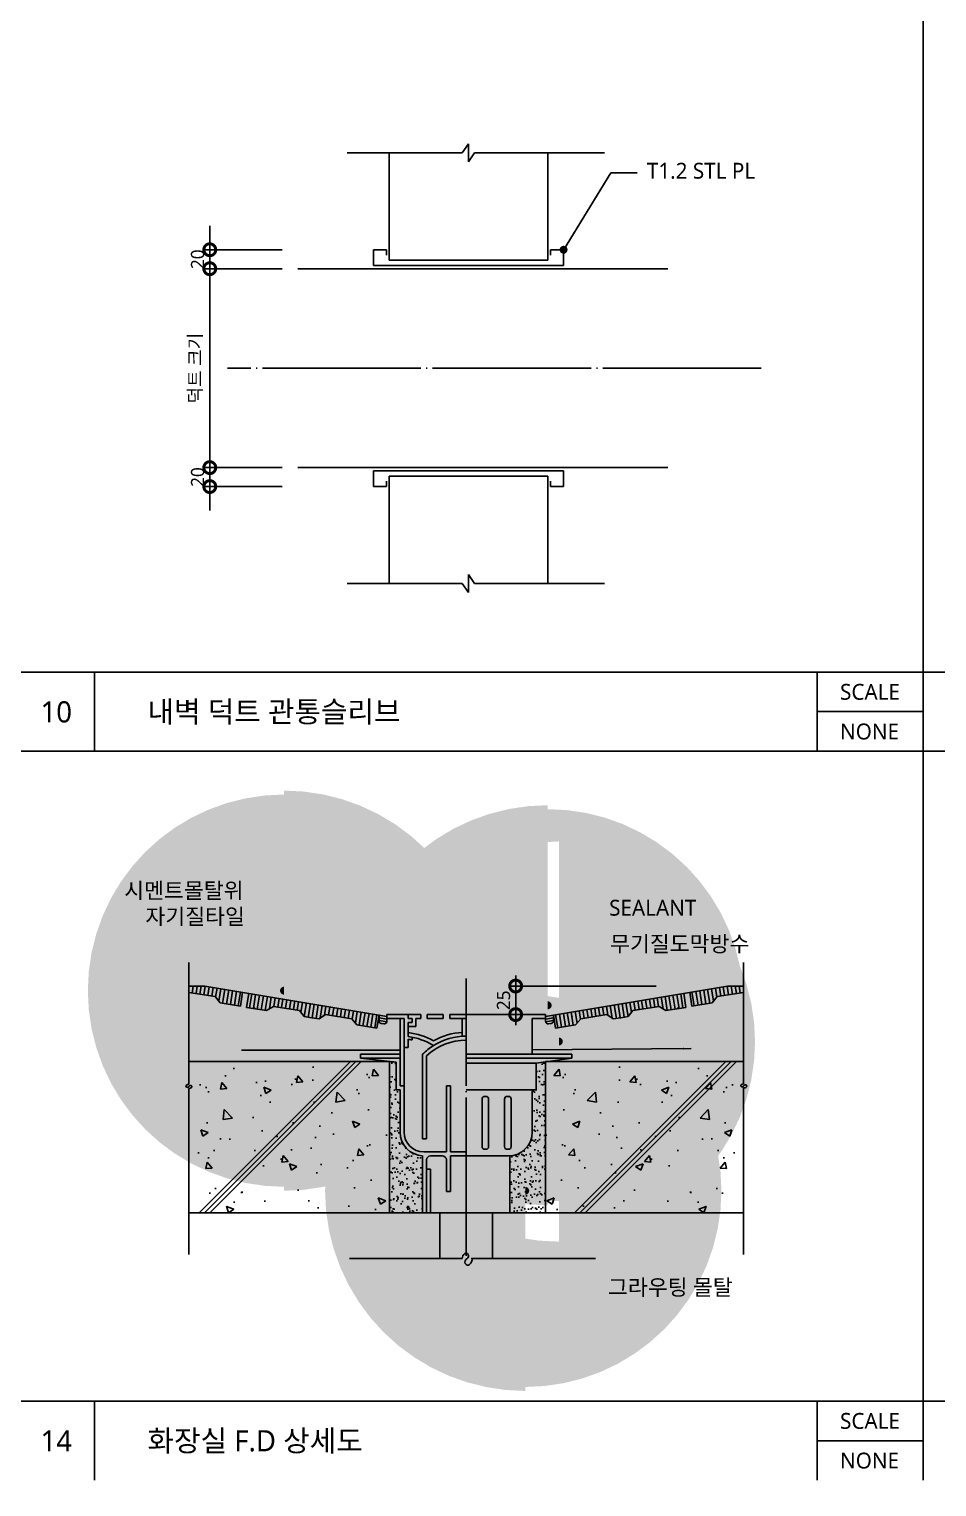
# Model space of a CAD drawing. Header units: millimetres. Extents: x 465 to 41696, y 198 to 5730.
# Drawn here: x 2209 to 3926, y 198 to 2957 of the extents above; entities that cross this region are included whole.
import ezdxf
from ezdxf.enums import TextEntityAlignment as Align

# ---------------------------------------------------------------- set-up
doc = ezdxf.new("R2010")
doc.units = ezdxf.units.MM
doc.header["$LTSCALE"] = 200
for name, pattern in [('CEN', [62, 60, -1, 0, -1]), ('CEN-GAUN', [32.2, 30, -1, 0.2, -1]), ('ST', [2.7, 1.5, -1.2])]:
    doc.linetypes.add(name, pattern=pattern)
doc.layers.get('DEFPOINTS').update_dxf_attribs({"color": 137})
for name, color, linetype in [('2', 2, 'Continuous'), ('3txt', 3, 'Continuous'), ('4ELE', 4, 'Continuous'), ('7', 7, 'Continuous'), ('A-DET', 7, 'Continuous'), ('A-PATT', 5, 'Continuous'), ('cen', 1, 'CEN'), ('DIM', 7, 'Continuous'), ('FIN', 11, 'Continuous'), ('HAT-con', 8, 'Continuous'), ('MDET', 7, 'Continuous'), ('SEC', 4, 'Continuous'), ('SYM-LEAD', 6, 'Continuous'), ('TABLE', 7, 'Continuous'), ('TEXT', 3, 'Continuous'), ('TXT-LINE', 6, 'Continuous'), ('WALL', 3, 'Continuous')]:
    doc.layers.add(name, color=color, linetype=linetype)
doc.styles.add('arial', font='arial.ttf')
doc.styles.add('S1', font='malgun.ttf')
doc.styles.add('스타일1', font='malgun.ttf')
doc.dimstyles.new('CJA$0', dxfattribs={"dimscale": 300, "dimtxt": 2.7, "dimasz": 1, "dimexe": 2, "dimexo": 3, "dimgap": 1, "dimtad": 1, "dimdec": 0, "dimzin": 1, "dimdsep": 46, "dimtxsty": 'arial', "dimblk": 'DOT', "dimcen": 0.09, "dimdle": 1, "dimclrd": 256, "dimclre": 256, "dimclrt": 3, "dimadec": 0, "dimazin": 0, "dimtfac": 1, "dimtdec": 0, "dimtmove": 2, "dimatfit": 3, "dimldrblk": 'DOT', "dimfxl": 1, "dimtolj": 1, "dimtzin": 1, "dimarcsym": 0})
pattern_1 = [(37.5, (-10095.388, -2730), (-0.629934, 19.268238), [0, -15.2, 0, -17, 0, -16.25]), (7.5, (-10095.388, -2730), (17.697767, 28.22146), [0, -8.2, 0, -13.7, 0, -5.25]), (327.5, (-10107.688, -2730), (31.141419, 0.05659), [0, -5, 0, -18, 0, -23.5]), (317.5, (-10107.688, -2730), (30.061266, 8.776756), [0, -2.5, 0, -11.8, 0, -13.5])]

# ---------------------------------------------------------------- blocks, each defined once
blk = doc.blocks.new('_DotSmall')
at = {"color": 0, "linetype": 'ByBlock', "const_width": 0.5}
blk.add_lwpolyline([(-0.0625, 0, 1), (0.0625, 0, 1)], format="xyb", close=True, dxfattribs=at)
blk = doc.blocks.new('*D48')
at = {"layer": 'DEFPOINTS', "color": 0, "transparency": 16777216}
for p in [(3129.2, 1145.6), (3424.9, 1145.6), (3141.2, 1091.6)]:
    blk.add_point(p, dxfattribs=at)
at = {"layer": 'DIM', "color": 7, "lineweight": -2, "transparency": 16777216}
for p, q in [((3129.2, 1071.6), (3129.2, 1165.6)), ((3394.9, 1145.6), (3119.2, 1145.6)), ((3111.2, 1091.6), (3119.2, 1091.6))]:
    blk.add_line(p, q, dxfattribs=at)
at = {"layer": 'DIM', "color": 7, "lineweight": -2, "transparency": 16777216, "xscale": 45, "yscale": 45, "zscale": 45}
for p, rotation in [((3129.2, 1145.6), 90), ((3129.2, 1091.6), 270)]:
    blk.add_blockref('_DotSmall', p, dxfattribs=dict(at, rotation=rotation))
at = {"layer": 'DIM', "color": 3, "transparency": 16777216, "insert": (3106.3, 1118.6), "char_height": 25, "attachment_point": 5, "rotation": 90, "style": '스타일1'}
blk.add_mtext('\\A1;25', dxfattribs=at)
blk = doc.blocks.new('_DOT')
at = {"color": 0, "linetype": 'ByBlock'}
blk.add_line((-0.5, 0), (-1, 0), dxfattribs=at)
at = {"color": 0, "linetype": 'ByBlock', "const_width": 0.5}
blk.add_lwpolyline([(-0.25, 0, 1), (0.25, 0, 1)], format="xyb", close=True, dxfattribs=at)
blk = doc.blocks.new('*D56')
at = {"layer": 'DEFPOINTS', "color": 0, "transparency": 16777216}
for p in [(2717.2, 2126.9), (2550.4, 2091), (2717.2, 2091)]:
    blk.add_point(p, dxfattribs=at)
at = {"layer": 'DIM', "color": 7, "lineweight": -2, "transparency": 16777216}
for p, q in [((2550.4, 2126.9), (2550.4, 2171.9)), ((2687.2, 2126.9), (2540.4, 2126.9)), ((2550.4, 2126.9), (2550.4, 2091)), ((2687.2, 2091), (2540.4, 2091)), ((2550.4, 2091), (2550.4, 2046))]:
    blk.add_line(p, q, dxfattribs=at)
at = {"layer": 'DIM', "color": 7, "lineweight": -2, "transparency": 16777216, "xscale": 45, "yscale": 45, "zscale": 45}
for p, rotation in [((2550.4, 2126.9), 270), ((2550.4, 2091), 90)]:
    blk.add_blockref('_DotSmall', p, dxfattribs=dict(at, rotation=rotation))
at = {"layer": 'DIM', "color": 3, "transparency": 16777216, "insert": (2527.4, 2109), "char_height": 25, "attachment_point": 5, "rotation": 90, "style": '스타일1'}
blk.add_mtext('\\A1;20', dxfattribs=at)
blk = doc.blocks.new('*D57')
at = {"layer": 'DEFPOINTS', "color": 0, "transparency": 16777216}
for p in [(2717.2, 2539.3), (2550.4, 2503.4), (2717.2, 2503.4)]:
    blk.add_point(p, dxfattribs=at)
at = {"layer": 'DIM', "color": 7, "lineweight": -2, "transparency": 16777216}
for p, q in [((2550.4, 2539.3), (2550.4, 2584.3)), ((2687.2, 2539.3), (2540.4, 2539.3)), ((2550.4, 2539.3), (2550.4, 2503.4)), ((2687.2, 2503.4), (2540.4, 2503.4)), ((2550.4, 2503.4), (2550.4, 2458.4))]:
    blk.add_line(p, q, dxfattribs=at)
at = {"layer": 'DIM', "color": 7, "lineweight": -2, "transparency": 16777216, "xscale": 45, "yscale": 45, "zscale": 45}
for p, rotation in [((2550.4, 2539.3), 270), ((2550.4, 2503.4), 90)]:
    blk.add_blockref('_DotSmall', p, dxfattribs=dict(at, rotation=rotation))
at = {"layer": 'DIM', "color": 3, "transparency": 16777216, "insert": (2527.4, 2521.3), "char_height": 25, "attachment_point": 5, "rotation": 90, "style": '스타일1'}
blk.add_mtext('\\A1;20', dxfattribs=at)
blk = doc.blocks.new('*D58')
at = {"layer": 'DEFPOINTS', "color": 0, "transparency": 16777216}
for p in [(2550.4, 2503.4), (2717.2, 2503.4), (2717.2, 2126.9)]:
    blk.add_point(p, dxfattribs=at)
at = {"layer": 'DIM', "color": 7, "lineweight": -2, "transparency": 16777216}
for p, q in [((2550.4, 2106.9), (2550.4, 2523.4)), ((2687.2, 2503.4), (2540.4, 2503.4)), ((2687.2, 2126.9), (2540.4, 2126.9))]:
    blk.add_line(p, q, dxfattribs=at)
at = {"layer": 'DIM', "color": 7, "lineweight": -2, "transparency": 16777216, "xscale": 45, "yscale": 45, "zscale": 45}
for p, rotation in [((2550.4, 2503.4), 90), ((2550.4, 2126.9), 270)]:
    blk.add_blockref('_DotSmall', p, dxfattribs=dict(at, rotation=rotation))
at = {"layer": 'DIM', "color": 3, "transparency": 16777216, "insert": (2524, 2315.2), "char_height": 25, "attachment_point": 5, "rotation": 90, "style": '스타일1'}
blk.add_mtext('\\A1;덕트 크기', dxfattribs=at)

msp = doc.modelspace()

# ---------------------------------------------------------------- hatches: boundary and pattern name
at = {"layer": 'A-PATT'}
h = msp.add_hatch(dxfattribs=at)
h.set_pattern_fill('AR-SAND', color=256, scale=10, style=0)
h.set_pattern_definition([(37.5, (-8445.388, 5726.384), (-0.629934, 19.268238), [0, -15.2, 0, -17, 0, -16.25]), (7.5, (-8445.388, 5726.384), (17.697767, 28.22146), [0, -8.2, 0, -13.7, 0, -5.25]), (327.5, (-8457.688, 5726.384), (31.141419, 0.05659), [0, -5, 0, -18, 0, -23.5]), (317.5, (-8457.688, 5726.384), (30.061266, 8.776756), [0, -2.5, 0, -11.8, 0, -13.5])])
h.paths.add_polyline_path([(3560.6, 1140.8), (3485.6, 1128.9), (3475.9, 1117.2), (3437.8, 1111.2), (3433.7, 1137.1), (3422.2, 1135.2), (3426.5, 1108.5), (3388.3, 1102.5), (3375.5, 1110.6), (3326.1, 1102.8), (3317, 1091.1), (3317, 1091.2), (3303, 1089), (3288.9, 1086.7), (3276.7, 1094.9), (3227.3, 1087.1), (3217.7, 1075.5), (3179.5, 1069.4), (3175.6, 1094.1), (3175.6, 1080.6, -0.414214), (3170.6, 1075.6), (3160.6, 1075.6), (3160.6, 1025), (3560.6, 1028)])
h.paths.add_polyline_path([(3560.6, 1028), (3160.6, 1025), (3160.6, 1016.6), (3235.6, 1016.6), (3235.6, 1009.1), (3193.3, 1003), (3560.6, 1003)])
h.paths.add_polyline_path([(2910.6, 1084.1), (2885.6, 1084.1), (2885.6, 1088.2), (2866.5, 1091.4), (2862.6, 1066.6), (2828.5, 1072), (2818.9, 1083.7), (2769.5, 1091.5), (2757.3, 1083.3), (2743.2, 1085.5), (2729.2, 1087.8), (2720.1, 1099.3), (2670.7, 1107.1), (2658, 1099), (2619.8, 1105.1), (2624, 1131.8), (2612.6, 1133.7), (2608.5, 1107.8), (2570.3, 1113.8), (2560.7, 1125.5), (2510.6, 1133.4), (2510.6, 1024.1), (2910.6, 1024.1)])
h.paths.add_polyline_path([(2870.6, 1079.7), (2870.6, 1080.5), (2885.5, 1078, -0.410234), (2879.8, 1073.9), (2874.8, 1074.8, -0.366629)], flags=16)
h.paths.add_polyline_path([(2835.6, 1016.6), (2910.6, 1016.6), (2910.6, 1024.1), (2510.6, 1024.1), (2510.6, 1003), (2890.6, 1003), (2835.6, 1009.1)])
h = msp.add_hatch(dxfattribs=at)
h.set_pattern_fill('AR-CONC', color=256, scale=20, style=0)
h.set_pattern_definition([(130, (-18502.21, 21308.21), (-143.45204, -12.55043), [15, -165]), (185, (-18502.21, 21308.21), (27.7503, 150.4384), [12, -132]), (79.5486, (-18514.16, 21307.16), (-115.7019, 137.8879), [12.74804, -140.2284]), (133.8158, (-18502.2, 21348.21), (-213.4482, -33.1038), [22.5, -247.5]), (83.3644, (-18520, 21345.45), (-186.9325, 194.8236), [19.122, -210.3426]), (188.8158, (-18502.2, 21348.2), (-186.9324, 194.8237), [18, -198]), (159, (-18522.21, 21338.21), (-119.3814, -80.5238), [15, -165]), (214, (-18522.21, 21338.21), (-48.6631, 145.03), [12, -132]), (108.5486, (-18532.16, 21331.5), (-168.0445, 64.5061), [12.74804, -140.2284]), (142.5, (-18502.21, 21308.21), (-2.43197, 66.57877), [0, -130.4, 0, -134, 0, -132.5]), (172.5, (-18502.21, 21308.21), (-52.6139, 78.88234), [0, -76.4, 0, -127.4, 0, -50.5]), (212.5, (-18457.61, 21308.21), (-106.76449, -4.51097), [0, -50, 0, -156, 0, -207]), (222.5, (-18437.61, 21308.21), (-116.63723, 20.021), [0, -65, 0, -103.6, 0, -147])])
h.paths.add_polyline_path([(2885.8, 1003), (2885.8, 716.6), (2510.6, 716.6), (2510.6, 1003)])
h = msp.add_hatch(dxfattribs=at)
h.set_pattern_fill('AR-SAND', color=256, scale=10, style=0)
h.set_pattern_definition(pattern_1)
h.paths.add_polyline_path([(2953.1, 824.2, -0.398025), (2910.6, 869.1), (2910.6, 949.1), (2903.1, 949.1), (2903.1, 1001.6), (2890.6, 1003), (2890.6, 716.6), (2953.1, 716.6)])
h = msp.add_hatch(dxfattribs=at)
h.set_pattern_fill('AR-SAND', color=256, scale=10, style=0)
h.set_pattern_definition(pattern_1)
h.paths.add_polyline_path([(3185.5, 1001.9), (3168.1, 999.4), (3168.1, 949.1), (3160.6, 949.1), (3160.6, 869.1, -0.398025), (3118.1, 824.2), (3118.1, 716.6), (3185.5, 716.6)])
h = msp.add_hatch(dxfattribs=at)
h.set_pattern_fill('AR-CONC', color=256, scale=20, style=0)
h.set_pattern_definition([(50, (24573.44, 21308.21), (143.45204, -12.55043), [15, -165]), (355, (24573.44, 21308.21), (-27.7503, 150.4384), [12, -132]), (100.4514, (24585.4, 21307.16), (115.7019, 137.8879), [12.74804, -140.2284]), (46.1842, (24573.44, 21348.21), (213.4482, -33.1038), [22.5, -247.5]), (96.6356, (24591.23, 21345.45), (186.9325, 194.8236), [19.122, -210.3426]), (351.1842, (24573.44, 21348.2), (186.9324, 194.8237), [18, -198]), (21, (24593.44, 21338.21), (119.3814, -80.5238), [15, -165]), (326, (24593.44, 21338.21), (48.6631, 145.03), [12, -132]), (71.4514, (24603.39, 21331.5), (168.0445, 64.5061), [12.74804, -140.2284]), (37.5, (24573.444, 21308.21), (2.43197, 66.57877), [0, -130.4, 0, -134, 0, -132.5]), (7.5, (24573.444, 21308.21), (52.6139, 78.88234), [0, -76.4, 0, -127.4, 0, -50.5]), (327.5, (24528.844, 21308.21), (106.76449, -4.51097), [0, -50, 0, -156, 0, -207]), (317.5, (24508.84, 21308.21), (116.63723, 20.021), [0, -65, 0, -103.6, 0, -147])])
h.paths.add_polyline_path([(3185.5, 1003), (3185.5, 716.6), (3560.6, 716.6), (3560.6, 1003)])

# ---------------------------------------------------------------- linework, layer by layer
at = {"layer": '2'}
for p, q in [((2890.6, 1003), (2510.6, 1003)), ((2890.6, 716.6), (2890.6, 1003)), ((3185.5, 716.6), (3185.5, 1003)), ((3560.6, 1003), (3185.5, 1003)), ((2510.6, 716.6), (3560.6, 716.6))]:
    msp.add_line(p, q, dxfattribs=at)
at = {"layer": '3txt'}
for p, q in [((2870.6, 1079.7), (2870.6, 1090.7)), ((3200.6, 1079.7), (3200.6, 1090.7)), ((2874.8, 1074.8), (2879.8, 1073.9)), ((3196.4, 1074.8), (3191.4, 1073.9))]:
    msp.add_line(p, q, dxfattribs=at)
for centre, start, end in [((2875.6, 1079.7), 180, 260.5377), ((2880.6, 1078.9), 260.5377, 0), ((3190.6, 1078.9), 180, 279.4623), ((3195.6, 1079.7), 279.4623, 0)]:
    msp.add_arc(centre, 5, start, end, dxfattribs=at)
at = {"layer": '4ELE'}
for p, q in [((3035.6, 1091.6), (3185.6, 1091.6)), ((3160.6, 1016.6), (3160.6, 1084.1)), ((3185.6, 1084.1), (3160.6, 1084.1)), ((3185.6, 1078.9), (3185.6, 1091.6)), ((3035.6, 1016.6), (3235.6, 1016.6)), ((3035.6, 1009.1), (3235.6, 1009.1)), ((3168.1, 999.4), (3035.6, 999.4)), ((3168.1, 999.4), (3235.6, 1009.1)), ((3168.1, 949.1), (3168.1, 999.4)), ((3235.6, 1009.1), (3235.6, 1016.6)), ((3035.6, 949.1), (3168.1, 949.1)), ((3160.6, 869.1), (3160.6, 949.1)), ((3065.6, 841.6), (3065.6, 931.6)), ((3070.6, 936.6), (3073.1, 936.6)), ((3078.1, 841.6), (3078.1, 931.6)), ((3108.1, 841.6), (3108.1, 931.6)), ((3113.1, 936.6), (3115.6, 936.6)), ((3120.6, 841.6), (3120.6, 931.6)), ((3070.6, 836.6), (3073.1, 836.6)), ((3113.1, 836.6), (3115.6, 836.6)), ((3035.6, 824.1), (3115.6, 824.1)), ((3118.1, 716.6), (3118.1, 824.1)), ((3085.6, 629.7), (3085.6, 716.6))]:
    msp.add_line(p, q, dxfattribs=at)
for centre, radius, start, end in [((3070.6, 931.6), 5, 90, 180), ((3073.1, 931.6), 5, 0, 90), ((3113.1, 931.6), 5, 90, 180), ((3115.6, 931.6), 5, 0, 90), ((3115.6, 869.1), 45, 270, 0), ((3070.6, 841.6), 5, 180, 270), ((3073.1, 841.6), 5, 270, 0), ((3113.1, 841.6), 5, 180, 270), ((3115.6, 841.6), 5, 270, 0)]:
    msp.add_arc(centre, radius, start, end, dxfattribs=at)
at = {"layer": '7'}
for p, q in [((2540.9, 1145.6), (2510.6, 1145.6)), ((2510.6, 1133.4), (2560.7, 1125.5)), ((2540.9, 1145.6), (2885.6, 1088.2)), ((2612.6, 1133.7), (2608.5, 1107.8)), ((2624, 1131.8), (2619.8, 1105.1)), ((3530.3, 1145.6), (3185.6, 1088.2)), ((3447.2, 1131.8), (3451.5, 1105.1)), ((3458.7, 1133.7), (3462.8, 1107.8)), ((3560.6, 1133.4), (3510.6, 1125.5)), ((3530.3, 1145.6), (3560.6, 1145.6)), ((2560.7, 1125.5), (2570.3, 1113.8)), ((2570.3, 1113.8), (2608.5, 1107.8)), ((2658, 1099), (2619.8, 1105.1)), ((2670.7, 1107.1), (2658, 1099)), ((2720.1, 1099.3), (2670.7, 1107.1)), ((3351.1, 1099.3), (3400.5, 1107.1)), ((3400.5, 1107.1), (3413.3, 1099)), ((3413.3, 1099), (3451.5, 1105.1)), ((3500.9, 1113.8), (3462.8, 1107.8)), ((3510.6, 1125.5), (3500.9, 1113.8)), ((2720.1, 1099.3), (2729.2, 1087.8)), ((2743.2, 1085.5), (2729.2, 1087.8)), ((2743.2, 1085.5), (2757.3, 1083.3)), ((2769.5, 1091.5), (2757.3, 1083.3)), ((2769.5, 1091.5), (2818.9, 1083.7)), ((2818.9, 1083.7), (2828.5, 1072)), ((2870.6, 1090.7), (2866.7, 1066)), ((2885.6, 1078.9), (2885.6, 1091.6)), ((2885.6, 1091.6), (2949.5, 1091.6)), ((2885.6, 1084.1), (2918.1, 1084.1)), ((2910.6, 956.6), (2910.6, 1084.1)), ((2918.1, 869.1), (2918.1, 1084.1)), ((2925.6, 1084.1), (2925.6, 1091.6)), ((2925.6, 1084.1), (2933.1, 1084.1)), ((2925.6, 1050), (2925.6, 1076.6)), ((2925.6, 1076.6), (2933.1, 1076.6)), ((2933.1, 1076.6), (2933.1, 1084.1)), ((2940.6, 1069.1), (2940.6, 1084.1)), ((2940.6, 1084.1), (2949.5, 1084.1)), ((2949.5, 1091.6), (2949.5, 1084.1)), ((2962, 1091.6), (2962, 1084.1)), ((2962, 1091.6), (2992, 1091.6)), ((2962, 1084.1), (2992, 1084.1)), ((2992, 1091.6), (2992, 1084.1)), ((3004.5, 1091.6), (3035.6, 1091.6)), ((3004.5, 1091.6), (3004.5, 1084.1)), ((3004.5, 1084.1), (3035.6, 1084.1)), ((3028.1, 1058.6), (3028.1, 1084.1)), ((3200.6, 1090.7), (3204.5, 1066)), ((3252.3, 1083.7), (3242.7, 1072)), ((3301.7, 1091.5), (3252.3, 1083.7)), ((3301.7, 1091.5), (3313.9, 1083.3)), ((3328, 1085.5), (3313.9, 1083.3)), ((3328, 1085.5), (3342.1, 1087.8)), ((3351.1, 1099.3), (3342.1, 1087.8)), ((2828.5, 1072), (2866.7, 1066)), ((2925.6, 1069.1), (2940.6, 1069.1)), ((2933.1, 1043.7), (2933.1, 1048.8)), ((3242.7, 1072), (3204.5, 1066)), ((2918.1, 1029.1), (2925.6, 1029.1)), ((2925.6, 1029.1), (2925.6, 1044.9)), ((2835.6, 1016.6), (2910.6, 1016.6)), ((2835.6, 1009.1), (2835.6, 1016.6)), ((2835.6, 1009.1), (2910.6, 1009.1)), ((2835.6, 1009.1), (2903.1, 1001.6)), ((2903.1, 949.1), (2903.1, 1001.6)), ((2953.1, 856.6), (2953.1, 1016.6)), ((2960.6, 856.6), (2960.6, 1013.4)), ((2903.1, 949.1), (2910.6, 949.1)), ((2910.6, 956.6), (2918.1, 956.6)), ((2910.6, 869.1), (2910.6, 949.1)), ((2998.1, 956.6), (3005.6, 956.6)), ((2998.1, 831.6), (2998.1, 956.6)), ((3005.6, 831.6), (3005.6, 956.6)), ((2953.1, 856.6), (2960.6, 856.6)), ((2955.6, 831.6), (2998.1, 831.6)), ((3005.6, 831.6), (3035.6, 831.6)), ((2953.1, 716.6), (2953.1, 824.2)), ((2960.6, 799.1), (2960.6, 816.6)), ((2968.1, 824.1), (2990.6, 824.1)), ((2998.1, 756.6), (2998.1, 816.6)), ((3005.6, 824.1), (3035.6, 824.1)), ((3005.6, 756.6), (3005.6, 824.1)), ((2960.6, 799.1), (2968.1, 799.1)), ((2960.6, 716.6), (2960.6, 799.1)), ((2968.1, 716.6), (2968.1, 799.1)), ((2998.1, 756.6), (3005.6, 756.6)), ((2985.6, 629.7), (2985.6, 716.6))]:
    msp.add_line(p, q, dxfattribs=at)
for centre, radius, start, end in [((2911.9, 934), 124.2, 60.131, 83.6561), ((2911.9, 934), 116.7, 57.9931, 83.2466), ((3035.6, 934), 124.2, 93.4615, 119.869), ((3035.6, 934), 116.7, 90, 122.0069), ((2911.9, 934), 111.7, 79.0476, 82.9428), ((3035.6, 934), 116.7, 122.0069, 134.9779), ((3035.6, 934), 109.2, 90, 133.3696), ((2955.6, 869.1), 45, 180, 266.8153), ((2955.6, 869.1), 37.5, 180, 270), ((2968.1, 816.6), 7.5, 90, 180), ((2990.6, 816.6), 7.5, 0, 90)]:
    msp.add_arc(centre, radius, start, end, dxfattribs=at)
at = {"layer": 'A-DET', "color": 6}
for p, q in [((2510.6, 959.6), (2510.6, 1190.1)), ((3560.6, 960.7), (3560.6, 1190.1)), ((2510.6, 637.5), (2510.6, 951.4)), ((3560.6, 637.5), (3560.6, 952.8)), ((3027.9, 629.7), (2814.8, 629.7)), ((3280.5, 629.7), (3045.4, 629.7))]:
    msp.add_line(p, q, dxfattribs=at)
at = {"layer": 'A-DET'}
msp.add_line((3028.1, 1050.5), (3028.1, 1058), dxfattribs=at)
at = {"layer": 'A-DET', "color": 6, "linetype": 'ST'}
for p, q in [((2910.6, 1024.1), (2510.6, 1024.1)), ((3161.1, 1025), (3561.1, 1028))]:
    msp.add_line(p, q, dxfattribs=at)
at = {"layer": 'A-DET', "color": 6}
for points in [[(2510.6, 959.6, 0.16371), (2506, 957.6, 0.363972), (2505.6, 955.1, 0.609053), (2510.7, 955.5, -0.522938), (2516, 956.7, -0.423034), (2516, 953.7, -0.200279), (2510.6, 951.4)], [(3560.6, 960.7, 0.168845), (3555.8, 958.6, 0.363972), (3555.5, 956.1, 0.609053), (3560.5, 956.6, -0.522938), (3565.8, 957.7, -0.423034), (3565.9, 954.7, -0.200279), (3560.5, 952.5)], [(3027.9, 629.7, -0.214194), (3033.1, 639.2, -0.437608), (3039, 638.1, -0.433425), (3036.8, 629.4, 0.393523), (3033.8, 620.2, 0.489796), (3041.9, 618.3, 0.27252), (3046.5, 630.5)]]:
    msp.add_lwpolyline(points, format="xyb", dxfattribs=at)
msp.add_point((3447.3, 1027.1), dxfattribs=at)
at = {"layer": 'A-PATT'}
for p, q in [((2519.1, 1145.6), (2517, 1132.4)), ((2526.7, 1145.6), (2524.4, 1131.2)), ((2534.3, 1145.6), (2531.8, 1130)), ((2541.9, 1145.5), (2539.2, 1128.9)), ((2549.3, 1144.2), (2546.6, 1127.7)), ((2556.7, 1143), (2554.1, 1126.5)), ((2564.1, 1141.8), (2561.3, 1124.6)), ((2571.5, 1140.5), (2567.7, 1116.9)), ((2578.9, 1139.3), (2574.7, 1113.1)), ((2586.3, 1138.1), (2582.1, 1111.9)), ((2593.7, 1136.8), (2589.5, 1110.8)), ((2601.1, 1135.6), (2596.9, 1109.6)), ((2608.5, 1134.4), (2604.3, 1108.4)), ((3462.8, 1134.4), (3466.9, 1108.4)), ((3470.2, 1135.6), (3474.3, 1109.6)), ((3477.6, 1136.8), (3481.7, 1110.8)), ((3485, 1138.1), (3489.1, 1111.9)), ((3492.4, 1139.3), (3496.5, 1113.1)), ((3499.8, 1140.5), (3503.5, 1116.9)), ((3507.2, 1141.8), (3509.9, 1124.6)), ((3514.6, 1143), (3517.2, 1126.5)), ((3522, 1144.2), (3524.6, 1127.7)), ((3529.4, 1145.5), (3532, 1128.9)), ((3536.9, 1145.6), (3539.4, 1130)), ((3544.5, 1145.6), (3546.8, 1131.2)), ((3552.1, 1145.6), (3554.2, 1132.4)), ((2629.7, 1130.8), (2625.5, 1104.2)), ((2637.1, 1129.6), (2632.9, 1103)), ((2644.5, 1128.4), (2640.3, 1101.8)), ((2651.9, 1127.1), (2647.7, 1100.7)), ((2659.3, 1125.9), (2655.2, 1099.5)), ((2666.7, 1124.7), (2663.2, 1102.4)), ((2674.1, 1123.4), (2671.5, 1107)), ((2681.5, 1122.2), (2678.9, 1105.8)), ((2688.9, 1121), (2686.4, 1104.7)), ((2696.3, 1119.7), (2693.8, 1103.5)), ((2703.7, 1118.5), (2701.2, 1102.3)), ((2711.1, 1117.3), (2708.6, 1101.1)), ((2718.5, 1116), (2716, 1100)), ((2725.9, 1114.8), (2722.9, 1095.8)), ((2733.3, 1113.6), (2729.2, 1087.8)), ((2740.7, 1112.3), (2736.6, 1086.6)), ((2748.1, 1111.1), (2744, 1085.4)), ((2755.5, 1109.9), (2751.5, 1084.2)), ((2762.9, 1108.6), (2759.1, 1084.5)), ((2770.3, 1107.4), (2767.6, 1090.2)), ((2777.7, 1106.2), (2775.2, 1090.6)), ((2785.1, 1104.9), (2782.7, 1089.4)), ((2792.5, 1103.7), (2790.1, 1088.2)), ((3278.7, 1103.7), (3281.2, 1088.2)), ((3286.1, 1104.9), (3288.6, 1089.4)), ((3293.5, 1106.2), (3296, 1090.6)), ((3300.9, 1107.4), (3303.6, 1090.2)), ((3308.3, 1108.6), (3312.1, 1084.5)), ((3315.7, 1109.9), (3319.8, 1084.2)), ((3323.1, 1111.1), (3327.2, 1085.4)), ((3330.5, 1112.3), (3334.6, 1086.6)), ((3337.9, 1113.6), (3342, 1087.8)), ((3345.3, 1114.8), (3348.3, 1095.8)), ((3352.7, 1116), (3355.3, 1100)), ((3360.1, 1117.3), (3362.7, 1101.1)), ((3367.5, 1118.5), (3370.1, 1102.3)), ((3374.9, 1119.7), (3377.5, 1103.5)), ((3382.3, 1121), (3384.9, 1104.7)), ((3389.7, 1122.2), (3392.3, 1105.8)), ((3397.1, 1123.4), (3399.7, 1107)), ((3404.5, 1124.7), (3408, 1102.4)), ((3411.9, 1125.9), (3416.1, 1099.5)), ((3419.3, 1127.1), (3423.5, 1100.7)), ((3426.7, 1128.4), (3430.9, 1101.8)), ((3434.1, 1129.6), (3438.3, 1103)), ((3441.5, 1130.8), (3445.7, 1104.2)), ((2799.9, 1102.5), (2797.5, 1087.1)), ((2807.3, 1101.2), (2804.9, 1085.9)), ((2814.7, 1100), (2812.3, 1084.7)), ((2822.1, 1098.8), (2819.6, 1082.8)), ((2829.5, 1097.5), (2826, 1075.1)), ((2836.9, 1096), (2832.9, 1071.3)), ((2844.3, 1095.1), (2840.3, 1070.2)), ((2851.7, 1093.7), (2847.8, 1069)), ((2859.1, 1092.6), (2855.2, 1067.8)), ((2866.5, 1091.4), (2862.6, 1066.6)), ((2870.6, 1090.5), (2885.6, 1088)), ((2870.6, 1085.5), (2885.6, 1083)), ((2870.6, 1080.5), (2885.6, 1078)), ((3200.6, 1090.5), (3185.6, 1088)), ((3200.6, 1085.5), (3185.6, 1083)), ((3200.6, 1080.5), (3185.6, 1078)), ((3204.7, 1091.4), (3208.7, 1066.6)), ((3212.1, 1092.6), (3216.1, 1067.8)), ((3219.6, 1093.7), (3223.5, 1069)), ((3226.9, 1095.1), (3230.9, 1070.2)), ((3234.4, 1096), (3238.3, 1071.3)), ((3241.7, 1097.5), (3245.3, 1075.1)), ((3249.1, 1098.8), (3251.7, 1082.8)), ((3256.5, 1100), (3259, 1084.7)), ((3263.9, 1101.2), (3266.4, 1085.9)), ((3271.3, 1102.5), (3273.8, 1087.1))]:
    msp.add_line(p, q, dxfattribs=at)
for p in [(2634.8, 1103.8), (3436.4, 1103.8), (3236, 1088.1)]:
    msp.add_point(p, dxfattribs=at)
at = {"layer": 'cen', "linetype": 'CEN-GAUN', "ltscale": 0.05}
for p, q in [((3594, 2315.2), (2584.1, 2315.2)), ((3035.6, 634.8), (3035.6, 1159.8))]:
    msp.add_line(p, q, dxfattribs=at)
at = {"layer": 'FIN', "color": 6, "linetype": 'Continuous'}
for p, q in [((3039.9, 2739.9), (3028.1, 2722.6)), ((3039.9, 2739.9), (3039.9, 2705.4)), ((3028.1, 2722.6), (2810.2, 2722.6)), ((3051.6, 2722.6), (3039.9, 2705.4)), ((3297.5, 2722.6), (3051.6, 2722.6)), ((3028.1, 1907.7), (2810.2, 1907.7)), ((3039.9, 1890.5), (3028.1, 1907.7)), ((3051.6, 1907.7), (3039.9, 1924.9)), ((3039.9, 1890.5), (3039.9, 1924.9)), ((3297.5, 1907.7), (3051.6, 1907.7))]:
    msp.add_line(p, q, dxfattribs=at)
at = {"layer": 'HAT-con'}
for p, q in [((2530.5, 716.6), (2816.9, 1003)), ((2540.5, 716.6), (2826.9, 1003)), ((2550.5, 716.6), (2836.9, 1003)), ((3240.7, 716.6), (3527.1, 1003)), ((3250.7, 716.6), (3537.1, 1003)), ((3260.7, 716.6), (3547.1, 1003))]:
    msp.add_line(p, q, dxfattribs=at)
at = {"layer": 'MDET', "color": 7, "linetype": 'Continuous'}
for p, q in [((2859.9, 2539.3), (2859.9, 2509.3)), ((2884.9, 2539.3), (2859.9, 2539.3)), ((2884.9, 2539.3), (2884.9, 2529.3)), ((3194.9, 2539.3), (3194.9, 2529.3)), ((3194.9, 2539.3), (3219.9, 2539.3)), ((3219.9, 2539.3), (3219.9, 2509.3)), ((3417.4, 2503.4), (2717.2, 2503.4)), ((3219.9, 2509.3), (2859.9, 2509.3)), ((3417.4, 2126.9), (2717.2, 2126.9)), ((2859.9, 2091), (2859.9, 2121)), ((3219.9, 2121), (2859.9, 2121)), ((2884.9, 2091), (2884.9, 2101)), ((3194.9, 2091), (3194.9, 2101)), ((3219.9, 2091), (3219.9, 2121)), ((2884.9, 2091), (2859.9, 2091)), ((3194.9, 2091), (3219.9, 2091))]:
    msp.add_line(p, q, dxfattribs=at)
at = {"layer": 'SEC', "color": 3}
for p, q in [((3189.9, 2519.3), (2889.9, 2519.3)), ((3189.9, 2111), (2889.9, 2111))]:
    msp.add_line(p, q, dxfattribs=at)
at = {"layer": 'SYM-LEAD', "color": 6}
for p, q in [((3219.6, 2538.8), (3309, 2684.7)), ((3309, 2684.7), (3359.1, 2684.7))]:
    msp.add_line(p, q, dxfattribs=at)
at = {"layer": 'SYM-LEAD', "color": 6, "const_width": 7.5}
msp.add_lwpolyline([(3223.6, 2539.3, -1), (3216.1, 2539.3, -1)], format="xyb", close=True, dxfattribs=at)
at = {"layer": 'TABLE', "color": 3}
for p, q in [((3900, 5730), (3900, 210)), ((465, 1590), (7335, 1590))]:
    msp.add_line(p, q, dxfattribs=at)
at = {"layer": 'TABLE', "color": 4}
for p, q in [((465, 1740), (7335, 1740)), ((2332.5, 1740), (2332.5, 1590)), ((3700, 1740), (3700, 1590)), ((3700, 1665), (3900, 1665)), ((465, 360), (7335, 360)), ((2332.5, 360), (2332.5, 210)), ((3700, 360), (3700, 210)), ((3700, 285), (3900, 285))]:
    msp.add_line(p, q, dxfattribs=at)
at = {"layer": 'TXT-LINE'}
for points in [[(2690.9, 1140.6, 750, 750, -1), (2690.9, 1133.1, 7.5, 7.5, -1), (2690.9, 1140.6, 0, 0, 0), (2690.9, 1325.7, 0, 0, 0), (2641.1, 1325.7, 0, 0, 0)], [(3189.8, 1112.9, 750, 750, 1), (3189.8, 1105.4, 7.5, 7.5, 1), (3189.8, 1112.9, 0, 0, 0), (3222.8, 1294.5, 0, 0, 0), (3295.2, 1294.5, 0, 0, 0)], [(3210.9, 1044.3, 750, 750, 1), (3210.9, 1036.8, 7.5, 7.5, 1), (3210.9, 1044.3, 0, 0, 0), (3244, 1225.8, 0, 0, 0), (3293.8, 1225.8, 0, 0, 0)], [(3147.3, 754.2, 750, 750, -1), (3147.3, 761.7, 7.5, 7.5, -1), (3147.3, 754.2, 0, 0, 0), (3228.1, 572.6, 0, 0, 0), (3296.8, 572.6, 0, 0, 0)]]:
    msp.add_lwpolyline(points, format="xyseb", dxfattribs=at)
at = {"layer": 'WALL', "color": 3, "linetype": 'Continuous'}
for p, q in [((2889.9, 2722.6), (2889.9, 2519.3)), ((3189.9, 2722.6), (3189.9, 2519.3)), ((2889.9, 1907.7), (2889.9, 2111)), ((3189.9, 1907.7), (3189.9, 2111))]:
    msp.add_line(p, q, dxfattribs=at)

# ---------------------------------------------------------------- texts
at = {"layer": 'TEXT'}
for s, style, p in [('T1.2 STL PL', 'S1', (3377.4, 2673.9)), ('시멘트몰탈위', '스타일1', (2388.4, 1311.5)), ('SEALANT', '스타일1', (3306.1, 1278.8)), ('자기질타일', '스타일1', (2428.6, 1262.2)), ('무기질도막방수', '스타일1', (3307.8, 1210.5)), ('그라우팅 몰탈', '스타일1', (3303.9, 560.5))]:
    msp.add_text(s, height=30, dxfattribs=dict(at, style=style)).set_placement(p)
at = {"layer": 'TEXT', "style": '스타일1'}
for s, p in [('SCALE', (3799.7, 1702.5)), ('NONE', (3798.8, 1627.4)), ('SCALE', (3799.7, 322.5)), ('NONE', (3798.8, 247.4))]:
    msp.add_text(s, height=30, dxfattribs=at).set_placement(p, align=Align.MIDDLE_CENTER)
at = {"layer": 'TEXT', "color": 6, "style": '스타일1'}
for s, p in [('10', (2259.9, 1664.6)), ('14', (2259.9, 284.6))]:
    msp.add_text(s, height=40, dxfattribs=at).set_placement(p, align=Align.MIDDLE_CENTER)
at = {"layer": 'TEXT', "style": '스타일1'}
for s, p in [('내벽 덕트 관통슬리브', (2432.5, 1664.9)), ('화장실 F.D 상세도', (2432.5, 284.9))]:
    msp.add_text(s, height=40, dxfattribs=at).set_placement(p, align=Align.MIDDLE_LEFT)

# ---------------------------------------------------------------- dimensions: what is measured, and where the dimension line sits
at = {"layer": 'DIM'}
for base, p1, p2, angle, text, picture, middle in [((2550.4, 2503.4), (2717.2, 2539.3), (2717.2, 2503.4), 90, '20', '*D57', (2527.4, 2521.3)), ((2550.4, 2503.4), (2717.2, 2126.9), (2717.2, 2503.4), 270, '덕트 크기', '*D58', (2524, 2315.2)), ((2550.4, 2091), (2717.2, 2126.9), (2717.2, 2091), 90, '20', '*D56', (2527.4, 2109)), ((3129.2, 1145.6), (3141.2, 1091.6), (3424.9, 1145.6), 90, '25', '*D48', (3106.3, 1118.6))]:
    dim = msp.add_linear_dim(base=base, p1=p1, p2=p2, angle=angle, text=text, dimstyle='CJA$0', override={"dimscale": 10, "dimtxt": 2.5, "dimasz": 4.5, "dimexe": 1, "dimzin": 8, "dimlunit": 6, "dimtxsty": '스타일1', "dimblk1": 'DotSmall', "dimblk2": 'DotSmall', "dimsah": 1, "dimcen": 1, "dimdle": 2, "dimclrd": 7, "dimclre": 7, "dimtix": 1, "dimfxl": 2, "dimtzin": 0}, dxfattribs=at)
    dim.commit()
    dim.dimension.update_dxf_attribs({"geometry": picture, "text_midpoint": middle})

doc.saveas('drawing.dxf')
